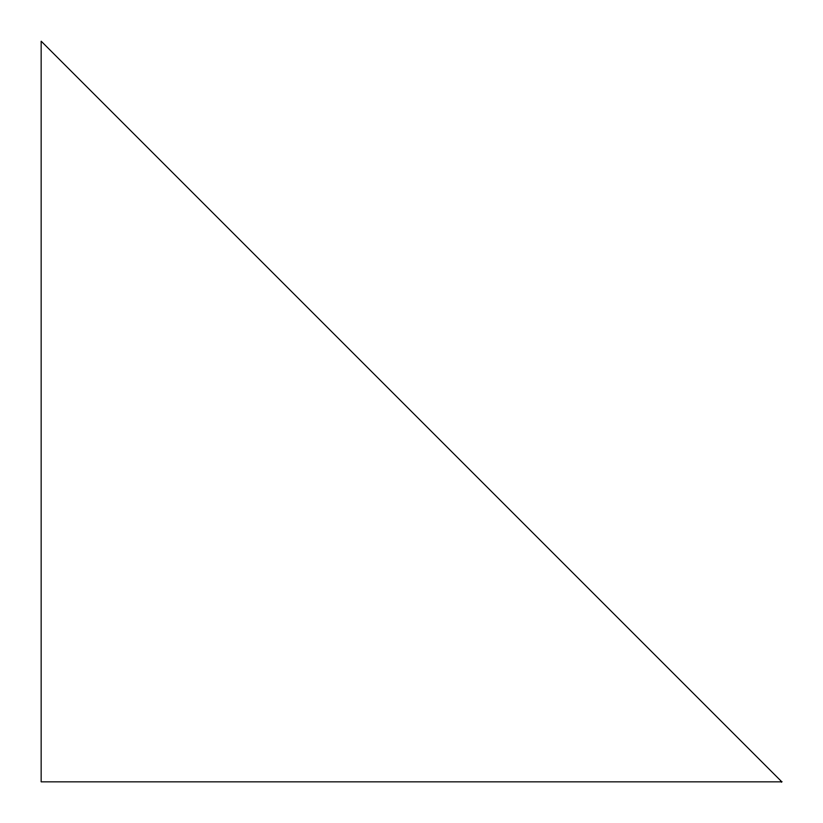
<?xml version="1.0" encoding="UTF-8"?>
<svg xmlns="http://www.w3.org/2000/svg" width="823" height="823" viewBox="0 0 823 823"><rect width="100%" height="100%" fill="white"/><g stroke="black" fill="none" stroke-linecap="round" stroke-linejoin="round"><path stroke-width="1.23" d="M781.85 781.85L41.15 781.85L41.15 41.15L781.85 781.85"/></g></svg>
